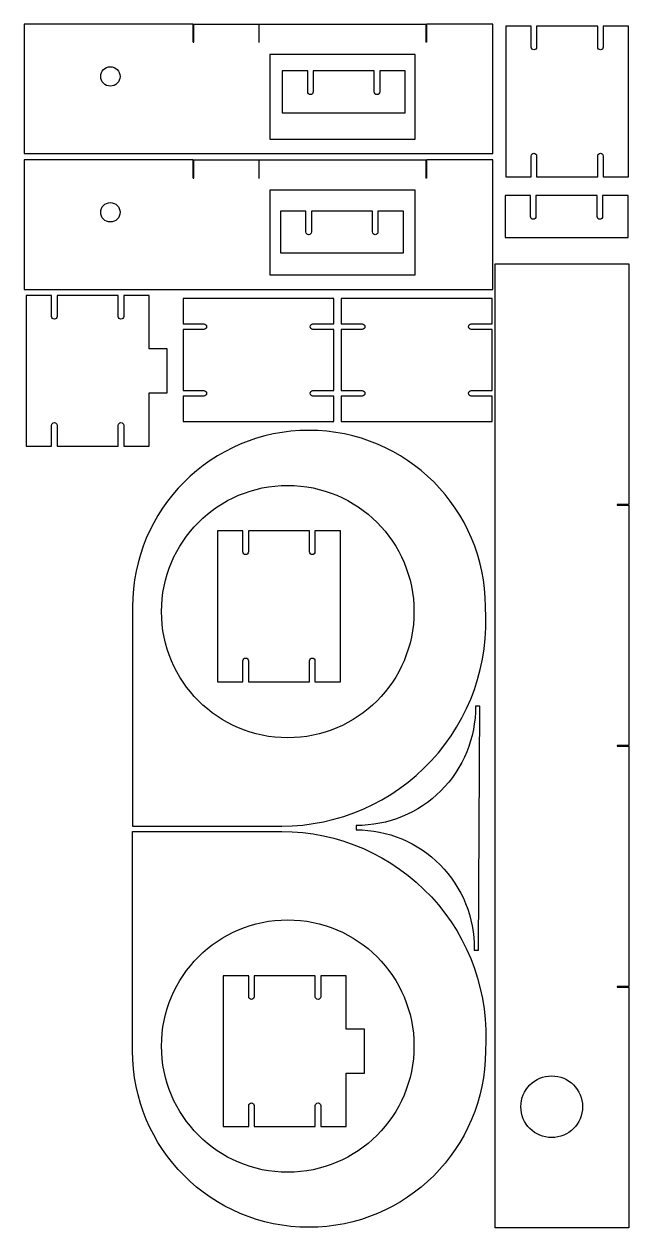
# Model space of a CAD drawing. Header units: inches. Extents: x 5138 to 6137, y 61 to 2050.
import ezdxf

# ---------------------------------------------------------------- set-up
doc = ezdxf.new("R2010")
doc.units = ezdxf.units.IN
doc.header["$MEASUREMENT"] = 0

msp = doc.modelspace()

# ---------------------------------------------------------------- linework, layer by layer
for points in [[(5417.5, 2020), (5417.5, 2050), (5142.5, 2050), (5139.5, 2050), (5138, 2050), (5138, 2048.5), (5138, 1837.5), (5138, 1836), (5139.5, 1836), (5910.5, 1836), (5912, 1836), (5912, 1837.5), (5912, 2048.5), (5912, 2050), (5910.5, 2050), (5802.5, 2050), (5802.5, 2020), (5801.5, 2020)], [(5417.5, 2020), (5418.5, 2020), (5418.5, 2050), (5525.5, 2050), (5525.5, 2020)], [(5525.5, 2020), (5526.5, 2020), (5526.5, 2050), (5801.5, 2050), (5801.5, 2020)], [(5417.5, 1795.5), (5417.5, 1825.5), (5142.5, 1825.5), (5139.5, 1825.5), (5138, 1825.5), (5138, 1824), (5138, 1613), (5138, 1611.5), (5139.5, 1611.5), (5910.5, 1611.5), (5912, 1611.5), (5912, 1613), (5912, 1824), (5912, 1825.5), (5910.5, 1825.5), (5802.5, 1825.5), (5802.5, 1795.5), (5801.5, 1795.5)], [(5417.5, 1795.5), (5418.5, 1795.5), (5418.5, 1825.5), (5525.5, 1825.5), (5525.5, 1795.5)], [(5525.5, 1795.5), (5526.5, 1795.5), (5526.5, 1825.5), (5801.5, 1825.5), (5801.5, 1795.5)]]:
    msp.add_lwpolyline(points)
for points in [[(6094.5, 2012, -1), (6085.5, 2012), (6085.5, 2046.5), (5984.5, 2046.5), (5984.5, 2012, -1), (5975.5, 2012), (5975.5, 2046.5), (5933.5, 2046.5), (5933.5, 1797.5), (5975.5, 1797.5), (5975.5, 1832, -1), (5984.5, 1832), (5984.5, 1797.5), (6085.5, 1797.5), (6085.5, 1832, -1), (6094.5, 1832), (6094.5, 1797.5), (6136.5, 1797.5), (6136.5, 2046.5), (6094.5, 2046.5)], [(5564.5, 1972.5), (5564.5, 1903.5), (5767.5, 1903.5), (5767.5, 1972.5), (5725.5, 1972.5), (5725.5, 1938, -1), (5716.5, 1938), (5716.5, 1972.5), (5615.5, 1972.5), (5615.5, 1938, -1), (5606.5, 1938), (5606.5, 1972.5)], [(5932.5, 1766.5), (5932.5, 1697.5), (6135.5, 1697.5), (6135.5, 1766.5), (6093.5, 1766.5), (6093.5, 1732, -1), (6084.5, 1732), (6084.5, 1766.5), (5983.5, 1766.5), (5983.5, 1732, -1), (5974.5, 1732), (5974.5, 1766.5)], [(5561.5, 1741), (5561.5, 1672), (5764.5, 1672), (5764.5, 1741), (5722.5, 1741), (5722.5, 1706.5, -1), (5713.5, 1706.5), (5713.5, 1741), (5612.5, 1741), (5612.5, 1706.5, -1), (5603.5, 1706.5), (5603.5, 1741)], [(5293.5, 1352.5), (5293.5, 1387, -1), (5302.5, 1387), (5302.5, 1352.5), (5344.5, 1352.5), (5344.5, 1440.5), (5374.5, 1440.5), (5374.5, 1513.5), (5344.5, 1513.5), (5344.5, 1601.5), (5302.5, 1601.5), (5302.5, 1567, -1), (5293.5, 1567), (5293.5, 1601.5), (5192.5, 1601.5), (5192.5, 1567, -1), (5183.5, 1567), (5183.5, 1601.5), (5141.5, 1601.5), (5141.5, 1352.5), (5183.5, 1352.5), (5183.5, 1387, -1), (5192.5, 1387), (5192.5, 1352.5)], [(5435, 1554.5, -1), (5435, 1545.5), (5400.5, 1545.5), (5400.5, 1444.5), (5435, 1444.5, -1), (5435, 1435.5), (5400.5, 1435.5), (5400.5, 1393.5), (5649.5, 1393.5), (5649.5, 1435.5), (5615, 1435.5, -1), (5615, 1444.5), (5649.5, 1444.5), (5649.5, 1545.5), (5615, 1545.5, -1), (5615, 1554.5), (5649.5, 1554.5), (5649.5, 1596.5), (5400.5, 1596.5), (5400.5, 1554.5)], [(5696.5, 1554.5, -1), (5696.5, 1545.5), (5662, 1545.5), (5662, 1444.5), (5696.5, 1444.5, -1), (5696.5, 1435.5), (5662, 1435.5), (5662, 1393.5), (5911, 1393.5), (5911, 1435.5), (5876.5, 1435.5, -1), (5876.5, 1444.5), (5911, 1444.5), (5911, 1545.5), (5876.5, 1545.5, -1), (5876.5, 1554.5), (5911, 1554.5), (5911, 1596.5), (5662, 1596.5), (5662, 1554.5)], [(5317, 1087.2), (5317, 724.8), (5563.5, 724.8, 0.435185), (5900, 1087.4, 0.999714)], [(5618.5, 1178, -1), (5609.5, 1178), (5609.5, 1212.5), (5508.5, 1212.5), (5508.5, 1178, -1), (5499.5, 1178), (5499.5, 1212.5), (5457.5, 1212.5), (5457.5, 963.5), (5499.5, 963.5), (5499.5, 998, -1), (5508.5, 998), (5508.5, 963.5), (5609.5, 963.5), (5609.5, 998, -1), (5618.5, 998), (5618.5, 963.5), (5660.5, 963.5), (5660.5, 1212.5), (5618.5, 1212.5)], [(5881.6, 520), (5883.3, 520), (5888.6, 519.9), (5889.6, 721.4), (5890.6, 922.9), (5883.6, 923, -0.418723), (5686.7, 725.9), (5686.6, 722.4), (5686.6, 718.9, -0.416438), (5881.6, 521.5)], [(5317, 353.5), (5317, 716), (5563.5, 716, -0.435185), (5900, 353.3, -0.999714)], [(5619, 228.5), (5619, 263, -1), (5628, 263), (5628, 228.5), (5670, 228.5), (5670, 316.5), (5700, 316.5), (5700, 389.5), (5670, 389.5), (5670, 477.5), (5628, 477.5), (5628, 443, -1), (5619, 443), (5619, 477.5), (5518, 477.5), (5518, 443, -1), (5509, 443), (5509, 477.5), (5467, 477.5), (5467, 228.5), (5509, 228.5), (5509, 263, -1), (5518, 263), (5518, 228.5)]]:
    msp.add_lwpolyline(points, format="xyb", close=True)
for points in [[(5544, 1860), (5784, 1860), (5784, 2000), (5544, 2000)], [(5544, 1635.5), (5784, 1635.5), (5784, 1775.5), (5544, 1775.5)], [(6117.5, 857.5), (6117.5, 857), (6137, 857), (6137, 462.5), (6137, 461.5), (6137, 459.7), (6117.5, 459.7), (6117.5, 459.2), (6117.5, 458.7), (6137, 458.7), (6137, 62.5), (6137, 61), (6135.5, 61), (5917.5, 61), (5916, 61), (5916, 1654), (6137, 1654), (6137, 1261.5), (6137, 1260.5), (6137, 1256.2), (6117.5, 1256.2), (6117.5, 1255.7), (6117.5, 1255.2), (6137, 1255.2), (6137, 862), (6137, 861), (6137, 858), (6117.5, 858)]]:
    msp.add_lwpolyline(points, close=True)
for centre, radius in [((5280.5, 1963.5), 16), ((5280.5, 1739), 16), ((5573.5, 1079.3), 208.5), ((5573.5, 361.5), 208.5), ((6009.5, 261.2), 51)]:
    msp.add_circle(centre, radius)

doc.saveas('drawing.dxf')
